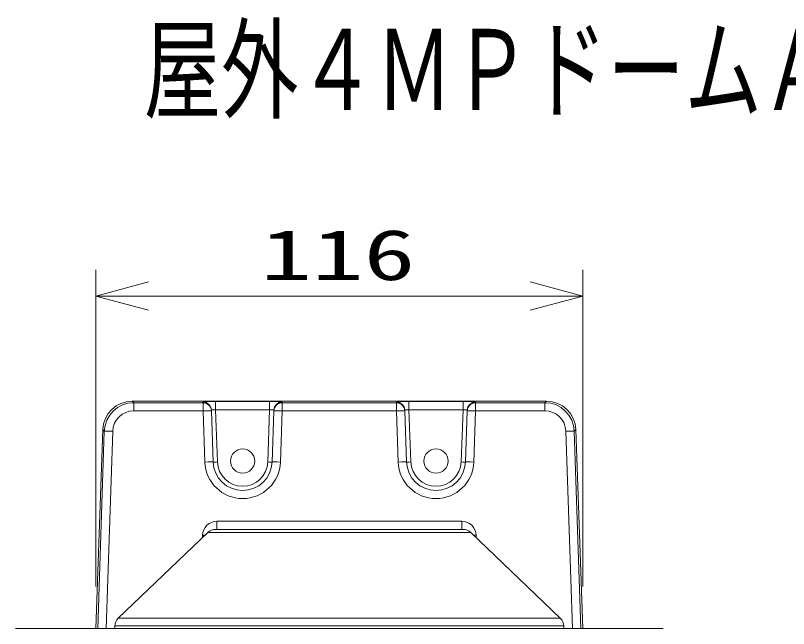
# Model space of a CAD drawing. Units: millimetres on the paper. Extents: x -62 to 65, y -59 to 59.
# Drawn here: x -41.61 to -4.83, y 30.16 to 59.31 of the extents above; entities that cross this region are included whole.
import ezdxf
from ezdxf.enums import TextEntityAlignment as Align

# ---------------------------------------------------------------- set-up
doc = ezdxf.new("R2010")
doc.units = ezdxf.units.MM
doc.layers.add('0-0_MOJI1', color=7, linetype='Continuous')
for name, color, linetype, lineweight in [('0-2_GAIKEI', 4, 'Continuous', 9), ('0-3_SUNPO', 7, 'Continuous', 9), ('0-4_0', 7, 'Continuous', 9)]:
    doc.layers.add(name, color=color, linetype=linetype, lineweight=lineweight)
doc.styles.add('ＭＳ ゴシック', font='')
doc.styles.get('ＭＳ ゴシック').set_extended_font_data('MS Gothic')

# ---------------------------------------------------------------- blocks, each defined once
blk = doc.blocks.new('_Open30')
at = {"layer": '0-4_0'}
blk.add_line((0, 0), (-1, 0), dxfattribs=at)
blk.add_lwpolyline([(-1, 0.2679), (0, 0), (-1, -0.2679)], dxfattribs=at)

msp = doc.modelspace()

# ---------------------------------------------------------------- linework, layer by layer
at = {"layer": '0-2_GAIKEI', "color": 7}
for p, q in [((-36.055, 40.967), (-16.347, 40.967)), ((-36.055, 40.967), (-16.347, 40.967)), ((-14.619, 30.158), (-14.949, 39.617)), ((-32.457, 34.722), (-36.715, 30.644)), ((-20.317, 34.871), (-32.086, 34.871)), ((-19.946, 34.722), (-15.687, 30.644)), ((-36.879, 30.279), (-36.883, 30.158)), ((-15.524, 30.279), (-15.52, 30.158)), ((-10.821, 30.158), (-41.581, 30.158))]:
    msp.add_line(p, q, dxfattribs=at)
at = {"layer": '0-2_GAIKEI'}
for p, q in [((-35.983, 40.507), (-35.983, 40.892)), ((-32.687, 40.928), (-32.685, 40.892)), ((-32.685, 40.507), (-32.685, 40.892)), ((-32.087, 40.553), (-32.087, 40.949)), ((-32.087, 40.949), (-29.516, 40.949)), ((-29.516, 40.553), (-29.516, 40.949)), ((-28.917, 40.507), (-28.917, 40.892)), ((-23.487, 40.928), (-23.485, 40.892)), ((-23.485, 40.507), (-23.485, 40.892)), ((-22.887, 40.553), (-22.887, 40.949)), ((-22.887, 40.949), (-20.316, 40.949)), ((-20.316, 40.553), (-20.316, 40.949)), ((-19.717, 40.507), (-19.717, 40.892)), ((-16.347, 40.967), (-16.419, 40.892)), ((-16.419, 40.507), (-16.419, 40.892)), ((-35.983, 40.507), (-32.685, 40.507)), ((-32.6, 38.072), (-32.685, 40.507)), ((-32.287, 40.542), (-32.286, 40.507)), ((-32.201, 38.072), (-32.286, 40.507)), ((-32.087, 40.553), (-32.001, 38.077)), ((-32.087, 40.553), (-29.516, 40.553)), ((-29.516, 40.553), (-29.602, 38.077)), ((-29.402, 38.072), (-29.317, 40.507)), ((-29.316, 40.542), (-29.317, 40.507)), ((-29.002, 38.072), (-28.917, 40.507)), ((-28.917, 40.507), (-23.485, 40.507)), ((-23.4, 38.072), (-23.485, 40.507)), ((-23.087, 40.542), (-23.086, 40.507)), ((-23.001, 38.072), (-23.086, 40.507)), ((-22.887, 40.553), (-22.801, 38.077)), ((-22.887, 40.553), (-20.316, 40.553)), ((-20.316, 40.553), (-20.402, 38.077)), ((-20.202, 38.072), (-20.117, 40.507)), ((-20.116, 40.542), (-20.117, 40.507)), ((-19.802, 38.072), (-19.717, 40.507)), ((-19.717, 40.507), (-16.419, 40.507)), ((-37.784, 30.158), (-37.454, 39.617)), ((-37.784, 30.158), (-37.454, 39.617)), ((-37.697, 30.158), (-37.381, 39.541)), ((-37.454, 39.617), (-37.381, 39.541)), ((-37.298, 30.158), (-36.981, 39.541)), ((-15.105, 30.158), (-15.422, 39.541)), ((-14.949, 39.617), (-15.022, 39.541)), ((-14.706, 30.158), (-15.022, 39.541)), ((-20.379, 35.257), (-20.379, 34.871)), ((-32.717, 34.473), (-32.712, 34.595)), ((-19.946, 34.722), (-32.457, 34.722)), ((-32.008, 34.871), (-32.005, 34.871)), ((-20.395, 34.871), (-20.397, 34.871)), ((-19.686, 34.473), (-19.691, 34.595)), ((-36.715, 30.644), (-15.687, 30.644)), ((-36.879, 30.279), (-15.524, 30.279))]:
    msp.add_line(p, q, dxfattribs=at)
for points in [[(-36.055, 40.967), (-35.983, 40.892), (-32.685, 40.892)], [(-28.916, 40.928), (-28.917, 40.892), (-23.485, 40.892)], [(-19.716, 40.928), (-19.717, 40.892), (-16.419, 40.892)], [(-20.379, 35.257), (-32.024, 35.257), (-32.024, 34.871)]]:
    msp.add_lwpolyline(points, dxfattribs=at)
for centre in [(-30.801, 38.121), (-21.601, 38.121)]:
    msp.add_circle(centre, 0.575, dxfattribs=at)
for centre, radius, start, end in [((-36.056, 39.568), 1.399, 90, 178.0119), ((-36.056, 39.568), 1.399, 90, 178.0063), ((-35.983, 39.494), 1.399, 90, 178.0732), ((-16.42, 39.494), 1.399, 1.9268, 90), ((-35.983, 39.508), 0.998, 90, 178.1356), ((-16.419, 39.508), 0.998, 1.8644, 90), ((-30.801, 38.135), 1.8, 182, 358), ((-30.801, 38.121), 1.4, 182, 358), ((-30.801, 38.119), 1.2, 182, 358), ((-21.601, 38.135), 1.8, 182, 358), ((-21.601, 38.121), 1.4, 182, 358), ((-21.601, 38.119), 1.2, 182, 358), ((-32.024, 34.568), 0.689, 90, 177.7543), ((-20.379, 34.568), 0.689, 2.2457, 90)]:
    msp.add_arc(centre, radius, start, end, dxfattribs=at)
at = {"layer": '0-2_GAIKEI', "color": 7}
for centre, radius, start, end in [((-16.347, 39.568), 1.399, 1.9881, 90), ((-16.347, 39.568), 1.399, 1.9937, 90), ((-32.086, 34.334), 0.537, 90, 133.7546), ((-20.317, 34.334), 0.537, 46.2454, 90), ((-36.348, 30.261), 0.531, 133.7546, 178), ((-16.055, 30.261), 0.531, 2, 46.2454), ((-41.581, 30.058), 0.1, 90, 106.4504), ((-10.821, 30.058), 0.1, 73.5496, 90)]:
    msp.add_arc(centre, radius, start, end, dxfattribs=at)
at = {"layer": '0-2_GAIKEI'}
for centre, major_axis, ratio, start_param, end_param in [((-32.086, 40.928), (0.6, 0), 0.034911, 1.572322, 3.142814), ((-32.687, 40.528), (0.4, 0.014), 0.99939, 6.283185, 7.819096), ((-32.685, 40.493), (0.4, 0.014), 0.99939, 6.283185, 7.819096), ((-29.517, 40.928), (0.6, 0), 0.034911, 6.281964, 7.852456), ((-28.917, 40.493), (-0.4, 0.014), 0.99939, 4.747274, 6.283185), ((-28.916, 40.528), (-0.4, 0.014), 0.99939, 4.747274, 6.283185), ((-22.886, 40.928), (0.6, 0), 0.034911, 1.572322, 3.142814), ((-23.487, 40.528), (0.4, 0.014), 0.99939, 6.283185, 7.819096), ((-23.485, 40.493), (0.4, 0.014), 0.99939, 6.283185, 7.819096), ((-20.317, 40.928), (0.6, 0), 0.034911, 6.281964, 7.852456), ((-19.717, 40.493), (-0.4, 0.014), 0.99939, 4.747274, 6.283185), ((-19.716, 40.528), (-0.4, 0.014), 0.99939, 4.747274, 6.283185), ((-32.685, 40.493), (0.4, 0.014), 0.034878, 6.283185, 7.852764), ((-32.086, 40.528), (0.201, -0.014), 0.120956, 1.583966, 3.154458), ((-29.517, 40.528), (0.201, 0.014), 0.120956, 6.27032, 7.840813), ((-28.917, 40.493), (-0.4, 0.014), 0.034878, 4.713607, 6.283185), ((-23.485, 40.493), (0.4, 0.014), 0.034878, 6.283185, 7.852764), ((-22.886, 40.528), (0.201, -0.014), 0.120956, 1.583966, 3.154458), ((-20.317, 40.528), (0.201, 0.014), 0.120956, 6.27032, 7.840813), ((-19.717, 40.493), (-0.4, 0.014), 0.034878, 4.713607, 6.283185), ((-36.981, 39.527), (0.4, -0.013), 0.03488, 1.571973, 3.106686), ((-15.422, 39.527), (-0.4, -0.013), 0.03488, 3.176499, 4.711213), ((-32.6, 38.058), (0.4, 0.014), 0.034878, 6.283185, 7.852764), ((-32.001, 38.079), (0.2, 0.007), 0.008721, 3.141593, 4.712084), ((-29.602, 38.079), (-0.2, 0.007), 0.008721, 1.571101, 3.141593), ((-29.002, 38.058), (-0.4, 0.014), 0.034878, 4.713607, 6.283185), ((-23.4, 38.058), (0.4, 0.014), 0.034878, 6.283185, 7.852764), ((-22.801, 38.079), (0.2, 0.007), 0.008721, 3.141593, 4.712084), ((-20.402, 38.079), (-0.2, 0.007), 0.008721, 1.571101, 3.141593), ((-19.802, 38.058), (-0.4, 0.014), 0.034878, 4.713607, 6.283185), ((-32.712, 34.609), (-0.4, 0.016), 0.034873, 1.572164, 1.87341), ((-19.691, 34.609), (0.4, 0.016), 0.034873, 4.409775, 4.711021)]:
    msp.add_ellipse(centre, major_axis=major_axis, ratio=ratio, start_param=start_param, end_param=end_param, dxfattribs=at)
at = {"layer": '0-3_SUNPO'}
for p, q in [((-37.784, 32.158), (-37.784, 47.217)), ((-14.619, 32.158), (-14.619, 47.217)), ((-35.284, 45.967), (-17.119, 45.967))]:
    msp.add_line(p, q, dxfattribs=at)

# ---------------------------------------------------------------- block references
at = {"layer": '0-3_SUNPO', "xscale": 2.5, "yscale": 2.5, "rotation": 180}
msp.add_blockref('_Open30', (-37.784, 45.967), dxfattribs=at)
at = {"layer": '0-3_SUNPO', "xscale": 2.5, "yscale": 2.5}
msp.add_blockref('_Open30', (-14.619, 45.967), dxfattribs=at)

# ---------------------------------------------------------------- texts
at = {"layer": '0-0_MOJI1', "style": 'ＭＳ ゴシック', "width": 0.7}
msp.add_text('屋外４ＭＰドームＡＩカメラ：ＩＲＬＥＤ（壁取付金具付）', height=3.849, dxfattribs=at).set_placement((-35.5, 53.66), align=Align.BOTTOM_LEFT)
at = {"layer": '0-3_SUNPO', "style": 'ＭＳ ゴシック', "width": 1.5}
msp.add_text('116', height=2.405, dxfattribs=at).set_placement((-29.951, 46.004), align=Align.BOTTOM_LEFT)

doc.saveas('drawing.dxf')
